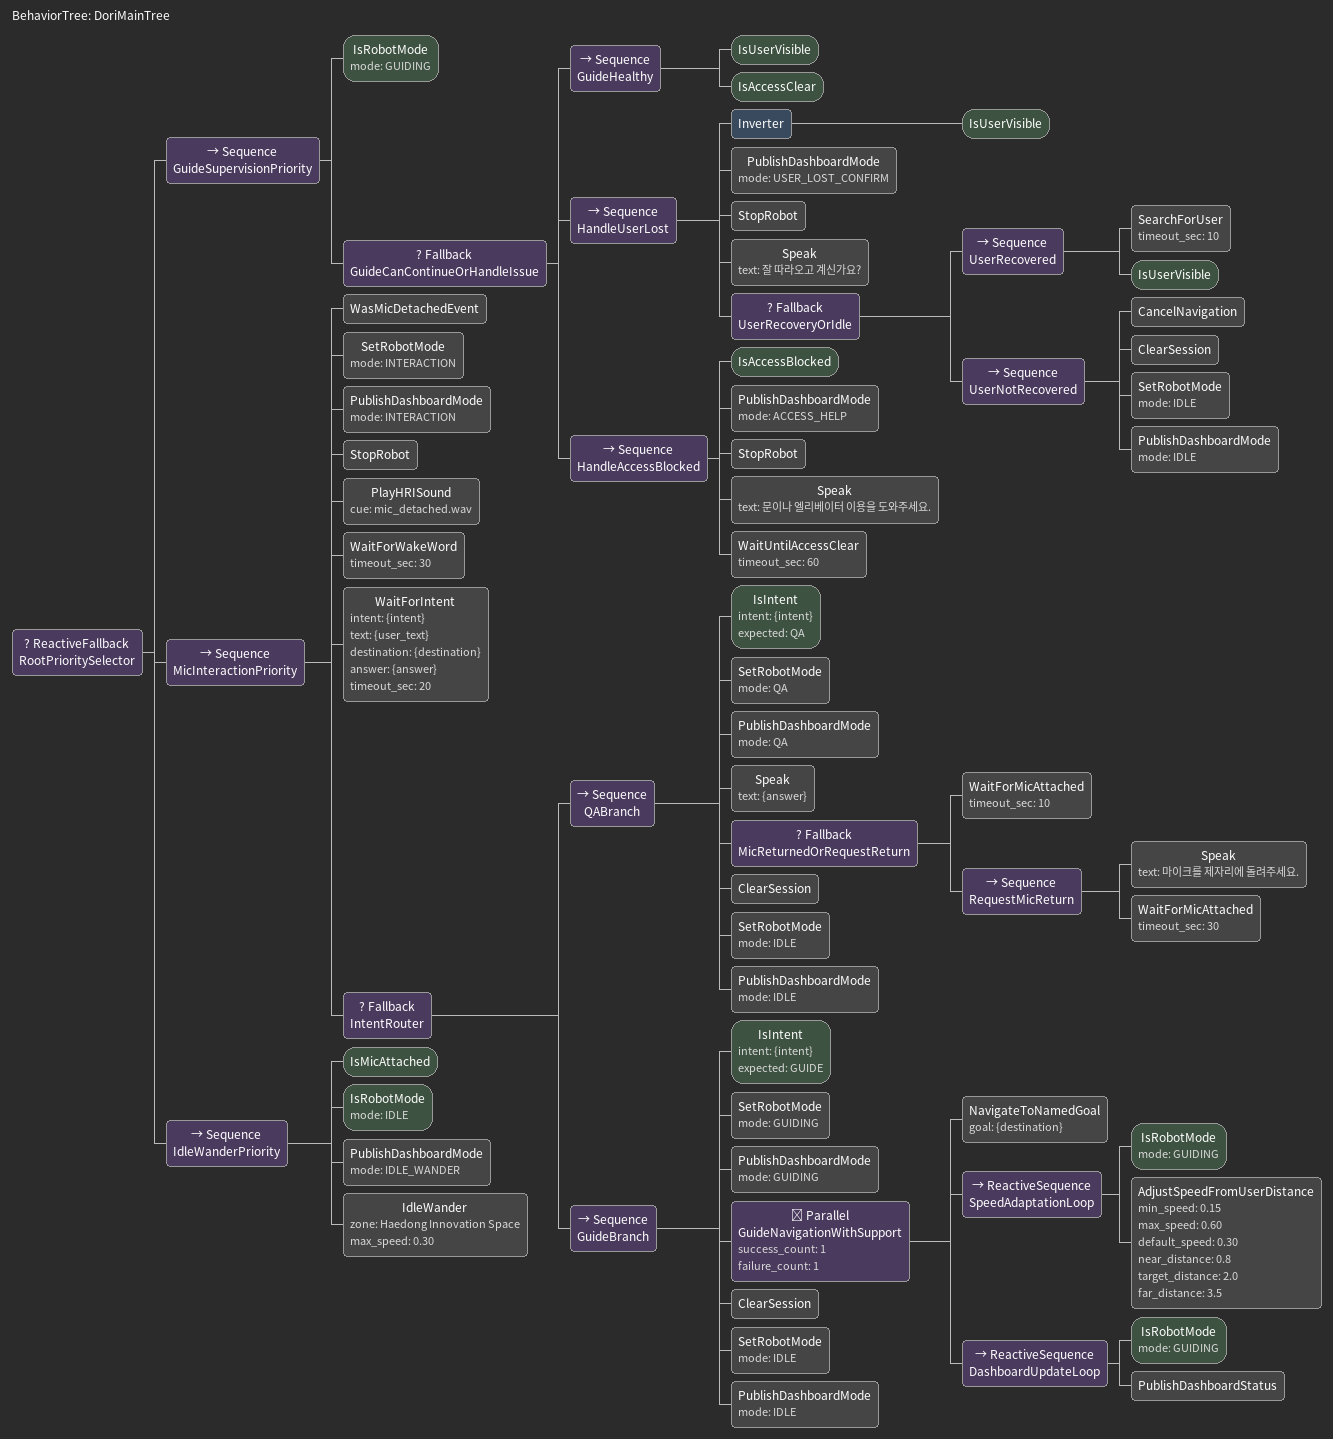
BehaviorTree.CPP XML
<root BTCPP_format="4">
  <BehaviorTree ID="DoriMainTree">
    <ReactiveFallback name="RootPrioritySelector">

      <!-- Priority 1: Guide supervision / safety interruption -->
      <Sequence name="GuideSupervisionPriority">
        <IsRobotMode mode="GUIDING"/>

        <Fallback name="GuideCanContinueOrHandleIssue">
          <!-- Normal case: user visible and no access blockage -->
          <Sequence name="GuideHealthy">
            <IsUserVisible/>
            <IsAccessClear/>
          </Sequence>

          <!-- User lost case -->
          <Sequence name="HandleUserLost">
            <Inverter>
              <IsUserVisible/>
            </Inverter>
            <PublishDashboardMode mode="USER_LOST_CONFIRM"/>
            <StopRobot/>
            <Speak text="잘 따라오고 계신가요?"/>
            <Fallback name="UserRecoveryOrIdle">
              <Sequence name="UserRecovered">
                <SearchForUser timeout_sec="10"/>
                <IsUserVisible/>
              </Sequence>
              <Sequence name="UserNotRecovered">
                <CancelNavigation/>
                <ClearSession/>
                <SetRobotMode mode="IDLE"/>
                <PublishDashboardMode mode="IDLE"/>
              </Sequence>
            </Fallback>
          </Sequence>

          <!-- Access blocked case -->
          <Sequence name="HandleAccessBlocked">
            <IsAccessBlocked/>
            <PublishDashboardMode mode="ACCESS_HELP"/>
            <StopRobot/>
            <Speak text="문이나 엘리베이터 이용을 도와주세요."/>
            <WaitUntilAccessClear timeout_sec="60"/>
          </Sequence>
        </Fallback>
      </Sequence>

      <!-- Priority 2: Mic interaction and guidance -->
      <Sequence name="MicInteractionPriority">
        <WasMicDetachedEvent/>
        <SetRobotMode mode="INTERACTION"/>
        <PublishDashboardMode mode="INTERACTION"/>
        <StopRobot/>
        <PlayHRISound cue="mic_detached.wav"/>

        <WaitForWakeWord timeout_sec="30"/>
        <WaitForIntent intent="{intent}"
                       text="{user_text}"
                       destination="{destination}"
                       answer="{answer}"
                       timeout_sec="20"/>

        <Fallback name="IntentRouter">
          <Sequence name="QABranch">
            <IsIntent intent="{intent}" expected="QA"/>
            <SetRobotMode mode="QA"/>
            <PublishDashboardMode mode="QA"/>
            <Speak text="{answer}"/>

            <Fallback name="MicReturnedOrRequestReturn">
              <WaitForMicAttached timeout_sec="10"/>
              <Sequence name="RequestMicReturn">
                <Speak text="마이크를 제자리에 돌려주세요."/>
                <WaitForMicAttached timeout_sec="30"/>
              </Sequence>
            </Fallback>

            <ClearSession/>
            <SetRobotMode mode="IDLE"/>
            <PublishDashboardMode mode="IDLE"/>
          </Sequence>

          <!-- Guide -->
          <Sequence name="GuideBranch">
            <IsIntent intent="{intent}" expected="GUIDE"/>
            <SetRobotMode mode="GUIDING"/>
            <PublishDashboardMode mode="GUIDING"/>

            <Parallel name="GuideNavigationWithSupport" success_count="1" failure_count="1">
              <NavigateToNamedGoal goal="{destination}"/>

              <ReactiveSequence name="SpeedAdaptationLoop">
                <IsRobotMode mode="GUIDING"/>
                <AdjustSpeedFromUserDistance min_speed="0.15" max_speed="0.60" default_speed="0.30" near_distance="0.8" target_distance="2.0" far_distance="3.5"/>
              </ReactiveSequence>

              <ReactiveSequence name="DashboardUpdateLoop">
                <IsRobotMode mode="GUIDING"/>
                <PublishDashboardStatus/>
              </ReactiveSequence>
            </Parallel>

            <ClearSession/>
            <SetRobotMode mode="IDLE"/>
            <PublishDashboardMode mode="IDLE"/>
          </Sequence>
        </Fallback>
      </Sequence>

      <!-- Priority 3: Idle wander -->
      <Sequence name="IdleWanderPriority">
        <IsMicAttached/>
        <IsRobotMode mode="IDLE"/>
        <PublishDashboardMode mode="IDLE_WANDER"/>
        <IdleWander zone="Haedong Innovation Space" max_speed="0.30"/>
      </Sequence>

    </ReactiveFallback>
  </BehaviorTree>
</root>
